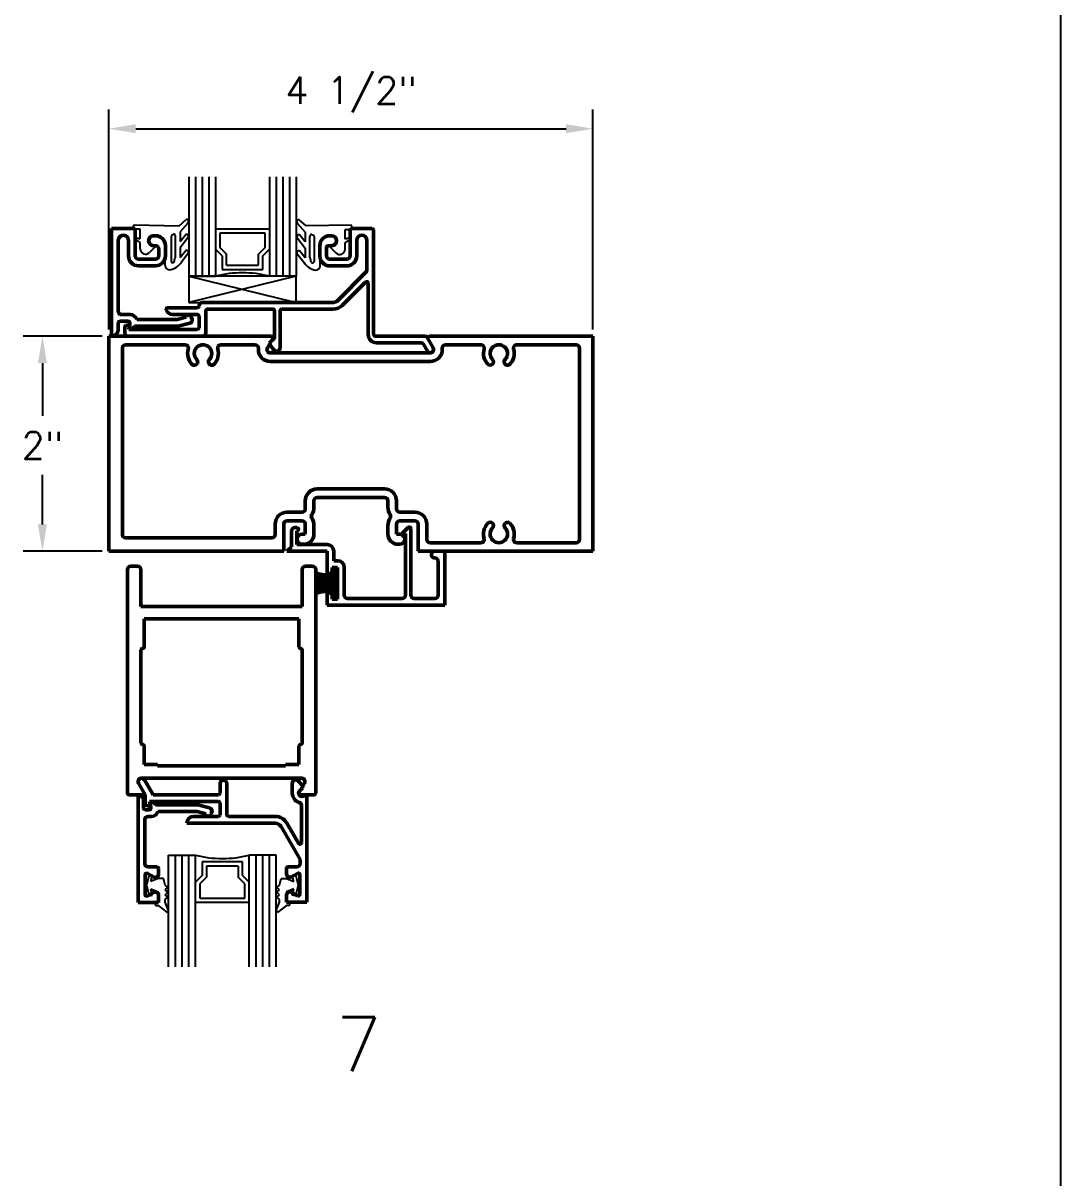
# Model space of a CAD drawing. Header units: inches. Extents: x -1.3 to 32.6, y -0.2 to 43.7.
# Drawn here: x 22.91 to 32.55, y 11.07 to 21.8 of the extents above; entities that cross this region are included whole.
import ezdxf

# ---------------------------------------------------------------- set-up
doc = ezdxf.new("R2010")
doc.units = ezdxf.units.IN
doc.header["$MEASUREMENT"] = 0
for name, color, linetype in [('R-ANNO-DIMS', 3, 'Continuous'), ('R-ANNO-TEXT', 6, 'Continuous'), ('R-SWTS-DET1', 1, 'Continuous'), ('R-SWTS-DET3', 5, 'Continuous'), ('R-SWTS-OTLN', 2, 'Continuous')]:
    doc.layers.add(name, color=color, linetype=linetype)
doc.styles.add('SWTSTEXT', font='romans.shx')
doc.dimstyles.new('SWTSARCH', dxfattribs={"dimtxt": 0.25, "dimasz": 0.25, "dimexe": 0.179688, "dimexo": 0.0625, "dimgap": 0.125, "dimtad": 1, "dimtih": 1, "dimtoh": 1, "dimdec": 4, "dimzin": 4, "dimdsep": 46, "dimlunit": 4, "dimtxsty": 'SWTSTEXT', "dimcen": 0.1875, "dimdle": 0.179688, "dimclrd": 256, "dimclre": 256, "dimclrt": 256, "dimazin": 2, "dimtfac": 1, "dimtdec": 4, "dimtofl": 0, "dimtmove": 0, "dimatfit": 3, "dimfxl": 1, "dimfrac": 2, "dimtolj": 1, "dimtzin": 4, "dimlwd": -1, "dimlwe": -1, "dimarcsym": 0})

# ---------------------------------------------------------------- blocks, each defined once
blk = doc.blocks.new('*D18')
at = {"layer": 'Defpoints', "color": 0, "transparency": 16777216}
for p in [(28.203, 20.818), (23.703, 18.89), (28.203, 18.89)]:
    blk.add_point(p, dxfattribs=at)
at = {"layer": 'R-ANNO-DIMS', "transparency": 16777216}
for p, q in [((23.703, 18.952), (23.703, 20.998)), ((28.203, 18.952), (28.203, 20.998)), ((23.953, 20.818), (27.953, 20.818))]:
    blk.add_line(p, q, dxfattribs=at)
for points in [[(23.953, 20.86), (23.953, 20.776), (23.703, 20.818)], [(27.953, 20.86), (27.953, 20.776), (28.203, 20.818)]]:
    blk.add_solid(points, dxfattribs=at)
at = {"layer": 'R-ANNO-DIMS', "transparency": 16777216, "insert": (25.953, 21.134), "char_height": 0.25, "attachment_point": 5, "style": 'SWTSTEXT'}
blk.add_mtext('\\A1;4 1/2"', dxfattribs=at)
blk = doc.blocks.new('*D19')
at = {"layer": 'Defpoints', "color": 0, "transparency": 16777216}
for p in [(23.085, 18.89), (23.703, 18.89), (23.703, 16.89)]:
    blk.add_point(p, dxfattribs=at)
at = {"layer": 'R-ANNO-DIMS', "transparency": 16777216}
for p, q in [((23.64, 18.89), (22.905, 18.89)), ((23.085, 18.64), (23.085, 18.149)), ((23.085, 17.14), (23.085, 17.602)), ((23.64, 16.89), (22.905, 16.89))]:
    blk.add_line(p, q, dxfattribs=at)
for points in [[(23.043, 18.64), (23.127, 18.64), (23.085, 18.89)], [(23.043, 17.14), (23.127, 17.14), (23.085, 16.89)]]:
    blk.add_solid(points, dxfattribs=at)
at = {"layer": 'R-ANNO-DIMS', "transparency": 16777216, "insert": (23.085, 17.875), "char_height": 0.25, "attachment_point": 5, "style": 'SWTSTEXT'}
blk.add_mtext('\\A1;2"', dxfattribs=at)

msp = doc.modelspace()

# ---------------------------------------------------------------- linework, layer by layer
at = {"layer": 'R-SWTS-DET1'}
for p, q in [((24.4451, 20.37018), (24.4451, 19.44778)), ((24.5076, 20.37018), (24.5076, 19.44778)), ((24.5701, 20.37018), (24.5701, 19.44778)), ((24.6326, 20.37018), (24.6326, 19.44778)), ((24.6951, 20.37018), (24.6951, 19.44778)), ((25.1951, 20.37018), (25.1951, 19.44778)), ((25.2576, 20.37018), (25.2576, 19.44778)), ((25.3201, 20.37018), (25.3201, 19.44778)), ((25.3826, 20.37018), (25.3826, 19.44778)), ((25.4451, 20.37018), (25.4451, 19.44778)), ((24.35629, 19.91665), (24.42021, 19.97299)), ((25.53634, 19.91368), (25.47242, 19.97003)), ((23.93183, 19.88956), (23.93183, 19.91756)), ((23.93783, 19.92356), (24.35629, 19.91665)), ((23.98783, 19.88356), (23.93783, 19.88356)), ((23.99383, 19.79369), (23.99383, 19.87756)), ((24.35629, 19.91665), (24.35629, 19.91665)), ((24.43563, 19.94091), (24.36635, 19.85921)), ((24.36635, 19.85921), (24.36635, 19.76811)), ((25.1951, 19.88578), (24.6951, 19.88578)), ((25.45701, 19.93795), (25.52628, 19.85625)), ((25.9548, 19.9206), (25.53634, 19.91368)), ((25.53634, 19.91368), (25.53634, 19.91368)), ((25.8988, 19.79073), (25.8988, 19.8746)), ((25.9048, 19.8806), (25.9548, 19.8806)), ((25.9608, 19.8866), (25.9608, 19.9146)), ((23.99383, 19.76012), (23.95419, 19.78826)), ((23.9609, 19.80251), (23.99383, 19.79369)), ((23.99383, 19.70127), (23.99383, 19.76012)), ((24.06793, 19.79074), (24.06653, 19.77474)), ((24.14613, 19.82725), (24.10778, 19.82725)), ((24.36635, 19.76811), (24.41582, 19.83196)), ((24.43603, 19.80241), (24.36635, 19.71187)), ((24.7351, 19.84578), (24.7351, 19.71435)), ((25.1551, 19.84578), (24.7351, 19.84578)), ((25.1551, 19.71435), (25.1551, 19.84578)), ((25.4566, 19.79945), (25.52628, 19.70891)), ((25.52628, 19.76515), (25.47681, 19.82899)), ((25.52628, 19.85625), (25.52628, 19.76515)), ((25.74651, 19.82429), (25.78485, 19.82429)), ((25.8247, 19.78777), (25.8261, 19.77177)), ((25.93174, 19.79955), (25.8988, 19.79073)), ((25.8988, 19.75716), (25.93844, 19.7853)), ((25.8988, 19.69831), (25.8988, 19.75716)), ((24.12745, 19.71418), (24.07918, 19.66592)), ((24.10638, 19.73125), (24.12038, 19.73125)), ((24.22613, 19.54725), (24.22613, 19.74725)), ((24.36635, 19.71187), (24.36635, 19.62006)), ((24.36635, 19.62006), (24.41558, 19.6831)), ((24.4373, 19.65462), (24.37805, 19.57902)), ((24.7571, 19.63578), (24.6951, 19.69778)), ((24.7351, 19.71435), (24.7971, 19.65235)), ((24.7971, 19.55078), (24.7971, 19.65235)), ((25.0931, 19.65235), (25.1551, 19.71435)), ((25.0931, 19.55078), (25.0931, 19.65235)), ((25.1331, 19.63578), (25.1951, 19.69778)), ((25.45533, 19.65166), (25.51459, 19.57606)), ((25.52628, 19.6171), (25.47705, 19.68014)), ((25.52628, 19.70891), (25.52628, 19.6171)), ((25.66651, 19.54429), (25.66651, 19.74429)), ((25.76519, 19.71122), (25.81345, 19.66295)), ((25.78625, 19.72829), (25.77226, 19.72829)), ((24.7571, 19.63578), (24.7571, 19.51078)), ((24.7971, 19.55078), (25.0931, 19.55078)), ((25.1331, 19.51078), (25.1331, 19.63578)), ((24.4451, 19.44778), (24.4451, 19.20279)), ((24.4451, 19.44778), (24.6951, 19.44778)), ((25.4451, 19.44778), (24.4451, 19.44778)), ((24.7571, 19.51078), (25.1331, 19.51078)), ((25.4451, 19.44778), (25.1951, 19.44778)), ((25.4451, 19.20279), (25.4451, 19.44778)), ((24.4451, 19.20279), (25.4451, 19.20279)), ((25.79884, 16.72829), (25.79884, 16.45829)), ((25.79884, 16.72829), (25.82884, 16.72829)), ((25.82884, 16.72829), (25.82884, 16.45829)), ((25.79884, 16.59888), (25.62505, 16.59888)), ((25.79884, 16.58888), (25.62505, 16.58888)), ((25.79884, 16.45829), (25.82884, 16.45829)), ((24.25798, 14.06523), (24.50798, 14.06523)), ((24.25798, 13.02827), (24.25798, 14.06523)), ((24.32048, 13.02827), (24.32048, 14.06523)), ((24.38298, 13.02827), (24.38298, 14.06523)), ((24.44548, 13.02827), (24.44548, 14.06523)), ((24.50798, 13.02827), (24.50798, 14.06523)), ((25.00798, 13.02827), (25.00798, 14.06523)), ((25.25798, 14.06523), (25.00798, 14.06523)), ((25.07048, 13.02827), (25.07048, 14.06523)), ((25.13298, 13.02827), (25.13298, 14.06523)), ((25.19548, 13.02827), (25.19548, 14.06523)), ((25.25798, 13.02827), (25.25798, 14.06523)), ((24.56998, 14.00223), (24.56998, 13.87723)), ((24.94598, 14.00223), (24.56998, 14.00223)), ((24.60998, 13.96223), (24.60998, 13.86066)), ((24.90598, 13.96223), (24.60998, 13.96223)), ((24.90598, 13.96223), (24.90598, 13.86066)), ((24.94598, 13.87723), (24.94598, 14.00223)), ((24.0782, 13.8864), (24.05141, 13.7864)), ((24.10815, 13.87837), (24.0782, 13.8864)), ((24.09261, 13.8204), (24.10815, 13.87837)), ((24.16141, 13.8489), (24.09261, 13.8204)), ((24.20966, 13.8489), (24.16141, 13.8489)), ((24.22641, 13.7864), (24.20966, 13.8489)), ((24.56998, 13.87723), (24.50798, 13.81523)), ((24.60998, 13.86066), (24.54798, 13.79866)), ((24.96798, 13.79866), (24.90598, 13.86066)), ((24.94598, 13.87723), (25.00798, 13.81523)), ((25.28872, 13.7864), (25.30547, 13.8489)), ((25.30547, 13.8489), (25.35372, 13.8489)), ((25.35372, 13.8489), (25.42252, 13.8204)), ((25.40698, 13.87837), (25.43693, 13.8864)), ((25.42252, 13.8204), (25.40698, 13.87837)), ((25.43693, 13.8864), (25.46372, 13.7864)), ((24.05141, 13.7864), (24.0782, 13.6864)), ((24.10815, 13.69442), (24.09261, 13.7524)), ((24.09261, 13.7524), (24.16141, 13.7239)), ((24.25141, 13.7644), (24.22641, 13.7864)), ((24.22641, 13.7424), (24.25141, 13.7644)), ((24.25141, 13.7204), (24.22641, 13.7424)), ((24.54798, 13.79866), (24.54798, 13.66723)), ((24.96798, 13.66723), (24.96798, 13.79866)), ((25.26372, 13.7644), (25.28872, 13.7864)), ((25.28872, 13.7424), (25.26372, 13.7644)), ((25.26372, 13.7204), (25.28872, 13.7424)), ((25.42252, 13.7524), (25.35372, 13.7239)), ((25.40698, 13.69442), (25.42252, 13.7524)), ((25.46372, 13.7864), (25.43693, 13.6864)), ((24.0782, 13.6864), (24.10815, 13.69442)), ((24.16141, 13.7239), (24.16141, 13.62753)), ((24.22641, 13.6984), (24.25141, 13.7204)), ((24.25141, 13.6764), (24.22641, 13.6984)), ((24.22641, 13.6544), (24.25141, 13.6764)), ((24.22641, 13.62987), (24.22641, 13.6544)), ((24.54798, 13.66723), (24.96798, 13.66723)), ((25.28872, 13.6984), (25.26372, 13.7204)), ((25.26372, 13.6764), (25.28872, 13.6984)), ((25.28872, 13.6544), (25.26372, 13.6764)), ((25.28872, 13.62987), (25.28872, 13.6544)), ((25.35372, 13.7239), (25.35372, 13.62753)), ((25.43693, 13.6864), (25.40698, 13.69442)), ((24.13041, 13.61303), (24.13041, 13.61153)), ((24.16141, 13.62753), (24.14491, 13.62753)), ((24.14541, 13.59653), (24.16141, 13.59653)), ((24.16141, 13.59653), (24.24147, 13.53731)), ((24.25807, 13.55003), (24.22641, 13.62987)), ((24.50798, 13.62723), (25.00798, 13.62723)), ((25.25706, 13.55003), (25.28872, 13.62987)), ((25.35372, 13.59653), (25.27366, 13.53731)), ((25.35372, 13.62753), (25.37022, 13.62753)), ((25.36972, 13.59653), (25.35372, 13.59653)), ((25.38472, 13.61303), (25.38472, 13.61153))]:
    msp.add_line(p, q, dxfattribs=at)
at = {"layer": 'R-SWTS-DET1', "lineweight": 50}
for p, q in [((23.72796, 18.88979), (23.72796, 19.88979)), ((23.72796, 19.88979), (23.94696, 19.88979)), ((23.94696, 19.88979), (23.94696, 19.63679)), ((25.94476, 19.87479), (25.94476, 19.63679)), ((26.03776, 19.88979), (25.95976, 19.88979)), ((26.14876, 19.88979), (26.03776, 19.88979)), ((26.16376, 18.90479), (26.16376, 19.87479)), ((23.78996, 19.78029), (23.78996, 19.12079)), ((23.88496, 19.63679), (23.88496, 19.78029)), ((24.11846, 19.82379), (24.13496, 19.82379)), ((25.77326, 19.82379), (25.75676, 19.82379)), ((26.00676, 19.63579), (26.00676, 19.78029)), ((26.10176, 19.78029), (26.10176, 19.50593)), ((24.13496, 19.73079), (24.11846, 19.73079)), ((24.16596, 19.63679), (24.16596, 19.69979)), ((24.22796, 19.73079), (24.22796, 19.63679)), ((25.66376, 19.73079), (25.66376, 19.63579)), ((25.72576, 19.63679), (25.72576, 19.71579)), ((25.74076, 19.73079), (25.77326, 19.73079)), ((23.97796, 19.60579), (24.13496, 19.60579)), ((24.13496, 19.54379), (23.97796, 19.54379)), ((25.91376, 19.60579), (25.75676, 19.60579)), ((25.75676, 19.54279), (25.91376, 19.54279)), ((26.09268, 19.48401), (25.82976, 19.2211)), ((25.87361, 19.17726), (26.08815, 19.39181)), ((26.11376, 19.3812), (26.11376, 18.90479)), ((24.52576, 19.15379), (24.25026, 19.15379)), ((24.54076, 19.17179), (24.54076, 19.16879)), ((25.78557, 19.20279), (24.57176, 19.20279)), ((24.60276, 18.92079), (24.60276, 19.12479)), ((24.61876, 19.14079), (25.22866, 19.14079)), ((25.24366, 19.12579), (25.24366, 18.87678)), ((25.29366, 18.78079), (25.29366, 19.12579)), ((25.30866, 19.14079), (25.78584, 19.14079)), ((25.78584, 19.14079), (25.78557, 19.14079)), ((23.78996, 19.01279), (23.78996, 18.95179)), ((23.88348, 19.02779), (23.80496, 19.02779)), ((23.82096, 19.08979), (23.90136, 19.08979)), ((23.88796, 18.95179), (23.89826, 19.01019)), ((23.96126, 19.04379), (24.3388, 19.04379)), ((24.29476, 19.09179), (24.52476, 19.09179)), ((24.3388, 19.04379), (24.41962, 19.06545)), ((24.45495, 19.01073), (24.34696, 18.98179)), ((24.54076, 19.07579), (24.54076, 18.96779)), ((23.85006, 18.97398), (23.85006, 18.92079)), ((23.89606, 18.99779), (23.86118, 18.98847)), ((23.88796, 18.95179), (23.89606, 18.99779)), ((24.52476, 18.95179), (23.88796, 18.95179)), ((24.34696, 18.98179), (23.94107, 18.98179)), ((23.70287, 16.88979), (23.70287, 18.88979)), ((23.70287, 18.88979), (25.21337, 18.88979)), ((23.72796, 18.88979), (23.72796, 18.88979)), ((24.41127, 18.80979), (23.85887, 18.80979)), ((23.88106, 18.88979), (24.57176, 18.88979)), ((25.06107, 18.80979), (24.74457, 18.80979)), ((25.22637, 18.86729), (25.17617, 18.78029)), ((25.23831, 18.8653), (25.19366, 18.82779)), ((26.6457, 18.88979), (26.17876, 18.88979)), ((26.19076, 18.82779), (26.60987, 18.82779)), ((26.62287, 18.82029), (26.66326, 18.75029)), ((26.71696, 18.78129), (26.65869, 18.88229)), ((26.71767, 18.78029), (26.66737, 18.86729)), ((26.68037, 18.88979), (28.20287, 18.88979)), ((27.16127, 18.80979), (26.83277, 18.80979)), ((28.04687, 18.80979), (27.49457, 18.80979)), ((28.20287, 18.88979), (28.20287, 16.88979)), ((23.82787, 18.77879), (23.82787, 17.04579)), ((25.09207, 18.76479), (25.09207, 18.77879)), ((25.20307, 18.73379), (26.69077, 18.73379)), ((26.80177, 18.77879), (26.80177, 18.76479)), ((28.07787, 17.00079), (28.07787, 18.77879)), ((26.69077, 18.65379), (25.20307, 18.65379)), ((25.63987, 17.46979), (26.26587, 17.46979)), ((26.26587, 17.38979), (25.63987, 17.38979)), ((25.52887, 17.28479), (25.52887, 17.35879)), ((25.60887, 17.35879), (25.60887, 17.29879)), ((25.60887, 17.35879), (25.60887, 17.35879)), ((26.29687, 17.29879), (26.29687, 17.35879)), ((26.37687, 17.35879), (26.37687, 17.28479)), ((25.35887, 17.25379), (25.49787, 17.25379)), ((26.40787, 17.25379), (26.54687, 17.25379)), ((25.24787, 17.04579), (25.24787, 17.14279)), ((25.32787, 17.14279), (25.32787, 16.88979)), ((25.49787, 17.17379), (25.35887, 17.17379)), ((25.40034, 16.93279), (25.40034, 17.07879)), ((25.43134, 17.10979), (25.45034, 17.10979)), ((25.45034, 17.07979), (25.45034, 16.95179)), ((25.52887, 17.04879), (25.52887, 17.14279)), ((25.60887, 17.12879), (25.60887, 17.04879)), ((26.29687, 17.04879), (26.29687, 17.12879)), ((26.37687, 17.14279), (26.37687, 17.04879)), ((26.54687, 17.17379), (26.40787, 17.17379)), ((26.42934, 17.05479), (26.48499, 17.11044)), ((26.51034, 17.09994), (26.51034, 16.48279)), ((26.57787, 16.88979), (26.57787, 17.14279)), ((26.65787, 17.14279), (26.65787, 17.00079)), ((23.85887, 17.01479), (25.21687, 17.01479)), ((25.45287, 17.00179), (25.45287, 17.00279)), ((25.49887, 17.04879), (25.52887, 17.04879)), ((26.37687, 17.04879), (26.40687, 17.04879)), ((26.46034, 17.05479), (26.42934, 17.05479)), ((26.45287, 17.00279), (26.45287, 17.00179)), ((26.46034, 16.48279), (26.46034, 17.05479)), ((26.68887, 16.96979), (27.16127, 16.96979)), ((26.68887, 16.96979), (26.68887, 16.96979)), ((27.49457, 16.96979), (28.04687, 16.96979)), ((25.32787, 16.88979), (23.70287, 16.88979)), ((25.35734, 16.88979), (25.40034, 16.93279)), ((25.73184, 16.88979), (25.35734, 16.88979)), ((25.45034, 16.95179), (25.73184, 16.95179)), ((25.51587, 16.95579), (25.49887, 16.95579)), ((25.73184, 16.68279), (25.73184, 16.88979)), ((25.79384, 16.88979), (25.79384, 16.80279)), ((26.40687, 16.95579), (26.38987, 16.95579)), ((28.20287, 16.88979), (26.57787, 16.88979)), ((26.73159, 16.88979), (26.82559, 16.88979)), ((26.82559, 16.88979), (26.82559, 16.38979)), ((23.96905, 16.75123), (23.90605, 16.75123)), ((25.59405, 16.75123), (25.53105, 16.75123)), ((25.79384, 16.80279), (25.82884, 16.80279)), ((26.76359, 16.48279), (26.76359, 16.79679)), ((23.87505, 16.72023), (23.87505, 14.64123)), ((24.00005, 16.37623), (24.00005, 16.72023)), ((25.50005, 16.72023), (25.50005, 16.37623)), ((25.62505, 14.64123), (25.62505, 16.72023)), ((25.75584, 16.68279), (25.73184, 16.68279)), ((25.82884, 16.74079), (25.77884, 16.74079)), ((25.77884, 16.74079), (25.77884, 16.70579)), ((25.82884, 16.44579), (25.82884, 16.74079)), ((25.89084, 16.74079), (25.89084, 16.48279)), ((25.73184, 16.38979), (25.73184, 16.50279)), ((25.73184, 16.50279), (25.75584, 16.50279)), ((25.77884, 16.47979), (25.77884, 16.44579)), ((25.77884, 16.44579), (25.82884, 16.44579)), ((25.92184, 16.45179), (26.42934, 16.45179)), ((26.54134, 16.45179), (26.73259, 16.45179)), ((24.75005, 16.37623), (24.00005, 16.37623)), ((25.50005, 16.37623), (24.75005, 16.37623)), ((26.82559, 16.38979), (25.73184, 16.38979)), ((24.75005, 16.26123), (24.03105, 16.26123)), ((24.03105, 16.26123), (24.03105, 16.00123)), ((25.46905, 16.26123), (24.75005, 16.26123)), ((25.46905, 16.00123), (25.46905, 16.26123)), ((24.00005, 15.97123), (24.00005, 15.10923)), ((25.50005, 15.10923), (25.50005, 15.97123)), ((24.03105, 15.07923), (24.03105, 14.90723)), ((25.46905, 14.90723), (25.46905, 15.07923)), ((24.03105, 14.90723), (24.15605, 14.90723)), ((24.15605, 14.90723), (24.15605, 14.89723)), ((24.15605, 14.89723), (24.75005, 14.89723)), ((24.75005, 14.89723), (25.34405, 14.89723)), ((25.34405, 14.89723), (25.34405, 14.90723)), ((25.34405, 14.90723), (25.46905, 14.90723)), ((24.02907, 14.64869), (23.97881, 14.73573)), ((23.97881, 14.73573), (24.04146, 14.62723)), ((24.00566, 14.78223), (24.75005, 14.78223)), ((24.11305, 14.62723), (24.03251, 14.76673)), ((24.73616, 14.73125), (24.73616, 14.64323)), ((24.75005, 14.78223), (25.49445, 14.78223)), ((24.79816, 14.44123), (24.79816, 14.73123)), ((25.40716, 14.7363), (25.40716, 14.64223)), ((25.52129, 14.73573), (25.47104, 14.64869)), ((23.89005, 14.62623), (24.01605, 14.62623)), ((23.97379, 13.6257), (23.97379, 14.6257)), ((24.04146, 14.62723), (24.04146, 14.53156)), ((24.72016, 14.62723), (24.11305, 14.62723)), ((25.47816, 14.66672), (25.50716, 14.68923)), ((25.48405, 14.62623), (25.61005, 14.62623)), ((25.54316, 14.62723), (25.50867, 14.61344)), ((25.54316, 13.62723), (25.54316, 14.62723)), ((24.02379, 14.5757), (24.02379, 14.5027)), ((24.04146, 14.53156), (24.08746, 14.51923)), ((24.08746, 14.51923), (24.07935, 14.56523)), ((24.07935, 14.56523), (24.72016, 14.56523)), ((24.09409, 14.50531), (24.08379, 14.5637)), ((24.13579, 14.5337), (24.53079, 14.5337)), ((24.53079, 14.5337), (24.63882, 14.50476)), ((24.73616, 14.54923), (24.73616, 14.44123)), ((25.49316, 14.5264), (25.49316, 14.18321)), ((24.03579, 14.3947), (24.03579, 13.9877)), ((24.03879, 14.4877), (24.07932, 14.4877)), ((24.09719, 14.4257), (24.06679, 14.4257)), ((24.52263, 14.4717), (24.15709, 14.4717)), ((24.72016, 14.42523), (24.49016, 14.42523)), ((24.60345, 14.45005), (24.52263, 14.4717)), ((25.24894, 14.42523), (24.81416, 14.42523)), ((24.42816, 14.36323), (24.76751, 14.36323)), ((24.76751, 14.36323), (25.24952, 14.36323)), ((25.30321, 14.33223), (25.48116, 14.02401)), ((25.46517, 14.17571), (25.35719, 14.36273)), ((24.06679, 13.9567), (24.14879, 13.9567)), ((25.45016, 13.95823), (25.36816, 13.95823)), ((25.48116, 14.02401), (25.48116, 13.98923)), ((24.03879, 13.8822), (24.03879, 13.70021)), ((24.11729, 13.86286), (24.06129, 13.89519)), ((24.16379, 13.9417), (24.16379, 13.8897)), ((25.35316, 13.94323), (25.35316, 13.89123)), ((25.39966, 13.86438), (25.45566, 13.89671)), ((25.47816, 13.88372), (25.47816, 13.70173)), ((24.06129, 13.68722), (24.11712, 13.71945)), ((24.16379, 13.6927), (24.16379, 13.6257)), ((25.35316, 13.69423), (25.35316, 13.62723)), ((25.45566, 13.68874), (25.39966, 13.72108)), ((24.16379, 13.6257), (23.97379, 13.6257)), ((25.35316, 13.62723), (25.54316, 13.62723))]:
    msp.add_line(p, q, dxfattribs=at)
at = {"layer": 'R-SWTS-DET1', "lineweight": 25}
for p, q in [((24.28298, 19.81749), (24.28298, 19.58725)), ((24.30374, 19.83729), (24.29581, 19.83233)), ((24.3209, 19.62117), (24.3209, 19.82245)), ((25.57173, 19.61821), (25.57173, 19.81949)), ((25.5889, 19.83433), (25.59682, 19.82937)), ((25.60965, 19.81453), (25.60965, 19.58429)), ((24.30859, 19.57664), (24.31651, 19.61056)), ((25.58405, 19.57368), (25.57612, 19.6076))]:
    msp.add_line(p, q, dxfattribs=at)
at = {"layer": 'R-SWTS-DET1'}
for centre, radius, start, end in [((24.42598, 19.95602), 0.01792, 302.542999, 108.791182), ((25.46665, 19.95306), 0.01792, 71.208818, 237.457001), ((23.93783, 19.91756), 0.006, 90, 180), ((23.93783, 19.88956), 0.006, 180, 270), ((23.98783, 19.87756), 0.006, 0, 90), ((25.9048, 19.8746), 0.006, 90, 180), ((25.9548, 19.9146), 0.006, 0, 90), ((25.9548, 19.8866), 0.006, 270, 360), ((23.95883, 19.79479), 0.008, 75, 234.626116), ((24.10638, 19.77125), 0.04, 175, 270), ((24.10778, 19.78725), 0.04, 90, 175), ((24.14613, 19.74725), 0.08, 360, 90), ((24.42515, 19.81665), 0.01792, 307.397717, 121.343307), ((25.46749, 19.81369), 0.01792, 58.656693, 232.602283), ((25.74651, 19.74429), 0.08, 90, 180), ((25.78485, 19.78429), 0.04, 5, 90), ((25.78625, 19.76829), 0.04, 270, 5), ((25.93381, 19.79182), 0.008, 305.373884, 105), ((24.04383, 19.70127), 0.05, 180, 315), ((24.12038, 19.72125), 0.01, 315, 90), ((24.42584, 19.66841), 0.01792, 309.737152, 124.911983), ((25.46679, 19.66544), 0.01792, 55.088017, 230.262848), ((25.77226, 19.71829), 0.01, 90, 225), ((25.8488, 19.69831), 0.05, 225, 360), ((24.26613, 19.54725), 0.04, 180, 270), ((24.24683, 19.66049), 0.15445, 277.176934, 328.164547), ((25.6458, 19.65753), 0.15445, 211.835453, 262.823066), ((25.62651, 19.54429), 0.04, 270, 360), ((24.9451, 18.44949), 1.02912, 75.940666, 104.059334), ((25.74302, 17.0416), 0.36131, 250.943484, 278.887488), ((25.74301, 17.04156), 0.37127, 251.475372, 278.648911), ((25.7419, 17.21463), 0.5565, 257.879489, 275.87289), ((25.74189, 17.21458), 0.56646, 258.096432, 275.7701), ((25.73596, 17.40573), 0.77017, 261.720364, 274.683166), ((25.73596, 17.40568), 0.78012, 261.827122, 274.623762), ((25.73291, 18.19173), 1.57841, 266.081774, 272.394051), ((25.73214, 14.95572), 1.61872, 87.638169, 93.793051), ((25.73523, 15.76252), 0.79968, 85.437661, 97.919451), ((25.73523, 15.76255), 0.78965, 85.379286, 98.020441), ((25.74125, 15.95924), 0.58039, 84.30529, 101.549129), ((25.74125, 15.95926), 0.57036, 84.204331, 101.754555), ((25.7424, 16.13752), 0.37995, 81.456684, 107.989808), ((25.74239, 16.13755), 0.36992, 81.222262, 108.493587), ((24.75798, 15.06352), 1.02912, 255.940666, 284.059334), ((24.14562, 13.61203), 0.01551, 92.624606, 269.223484), ((24.24323, 13.55221), 0.015, 263.284817, 351.663055), ((25.2719, 13.55221), 0.015, 188.336945, 276.715183), ((25.36981, 13.61203), 0.0155, 269.67892, 88.47299)]:
    msp.add_arc(centre, radius, start, end, dxfattribs=at)
at = {"layer": 'R-SWTS-DET1', "lineweight": 50}
for centre, radius, start, end in [((25.95976, 19.87479), 0.015, 90, 180), ((26.14876, 19.87479), 0.015, 360, 90), ((23.83746, 19.78029), 0.0475, 359.999837, 180.000163), ((24.11846, 19.77729), 0.0465, 90.000246, 269.999754), ((24.13496, 19.73079), 0.093, 0.000421, 89.999826), ((25.7568, 19.73076), 0.09304, 90.022954, 179.977046), ((25.77326, 19.77729), 0.0465, 270, 90), ((26.05426, 19.78029), 0.0475, 0, 180), ((24.13496, 19.69979), 0.031, 360, 90), ((25.74076, 19.71579), 0.015, 90, 180), ((23.97796, 19.6368), 0.093, 180.000421, 269.999826), ((23.97796, 19.63679), 0.031, 180, 270), ((24.13496, 19.63679), 0.031, 270, 0), ((24.13496, 19.6368), 0.093, 270.000174, 359.999579), ((25.75697, 19.636), 0.09321, 180.128223, 269.871777), ((25.75683, 19.63686), 0.03107, 180.128223, 269.871777), ((25.91369, 19.63686), 0.03107, 270.128223, 359.871777), ((25.91372, 19.63583), 0.09304, 270.022954, 359.977046), ((26.07076, 19.50593), 0.031, 315, 360), ((26.09876, 19.3812), 0.015, 0, 135), ((25.78557, 19.26529), 0.0625, 270, 315), ((23.82096, 19.12079), 0.031, 180.000572, 269.999502), ((24.25026, 19.13879), 0.015, 90, 198.732875), ((24.2949, 19.15393), 0.06214, 198.732875, 269.871777), ((24.52576, 19.16879), 0.015, 270, 0), ((24.57176, 19.17179), 0.031, 90, 180), ((24.61864, 19.12492), 0.01588, 89.555647, 180.444353), ((25.22866, 19.12579), 0.015, 360, 90), ((25.30866, 19.12579), 0.015, 90, 180), ((25.78557, 19.26529), 0.1245, 270, 315), ((23.80496, 19.0128), 0.015, 89.998352, 180.003978), ((23.88348, 19.01279), 0.015, 350.000074, 90), ((23.90136, 19.0278), 0.062, 14.952712, 90.001213), ((24.43894, 19.07063), 0.02, 356.180326, 195.001298), ((24.44696, 19.04068), 0.031, 284.942454, 67.362875), ((24.52488, 19.07592), 0.01588, 359.555647, 90.444353), ((23.72796, 18.95179), 0.062, 270.000202, 359.999578), ((23.86506, 18.97398), 0.015, 104.970172, 180), ((23.88106, 18.92079), 0.031, 180, 270), ((23.88796, 19.0138), 0.06201, 270.002122, 328.922357), ((24.52471, 18.96784), 0.01605, 270.167705, 359.832295), ((24.57176, 18.92079), 0.031, 270, 0), ((26.19076, 18.90479), 0.077, 180, 270), ((26.17876, 18.90479), 0.015, 180, 270), ((23.72796, 18.88979), 0.0000000307, 195.817757, 270.000258), ((23.85894, 18.77872), 0.03107, 90.128223, 179.871777), ((24.41114, 18.7787), 0.0311, 343.551279, 89.773832), ((24.57792, 18.72879), 0.08101, 316.079274, 223.920726), ((24.74453, 18.77882), 0.03098, 89.930853, 196.744036), ((25.061, 18.77872), 0.03107, 0.128223, 89.871777), ((25.35884, 18.8902), 0.17658, 200.697871, 228.726334), ((25.21338, 18.87479), 0.015, 330.000007, 90.036728), ((25.22866, 18.87678), 0.015, 310.030259, 0), ((26.60987, 18.81279), 0.015, 29.987565, 90), ((26.6457, 18.87479), 0.015, 29.983163, 90), ((26.68036, 18.87479), 0.015, 89.963272, 209.999993), ((26.83284, 18.77872), 0.03107, 90.128223, 179.871777), ((27.16114, 18.7787), 0.0311, 343.551279, 89.773832), ((27.32792, 18.72879), 0.08101, 316.079274, 223.920726), ((27.49453, 18.77882), 0.03098, 89.930853, 196.744036), ((28.0468, 18.77872), 0.03107, 0.128223, 89.871777), ((24.57764, 18.72867), 0.14275, 163.216319, 223.951162), ((24.57778, 18.72885), 0.1431, 316.086902, 16.668459), ((25.20303, 18.76476), 0.11096, 179.980356, 270.019644), ((25.20301, 18.76479), 0.031, 150.000049, 270.098253), ((25.26272, 18.78079), 0.03094, 228.844224, 0.010022), ((26.69008, 18.76584), 0.031, 210.097354, 29.896709), ((26.69082, 18.76479), 0.031, 269.901747, 29.999951), ((26.69081, 18.76476), 0.11096, 269.980356, 0.019644), ((27.32764, 18.72867), 0.14275, 163.216319, 223.951162), ((27.32778, 18.72885), 0.1431, 316.086902, 16.668459), ((24.49723, 18.65108), 0.03101, 223.854857, 43.924148), ((24.6585, 18.65103), 0.03098, 135.870814, 316.22195), ((27.24718, 18.65113), 0.03101, 223.977352, 43.801653), ((27.4085, 18.65103), 0.03098, 135.870814, 316.22195), ((25.63983, 17.35883), 0.11096, 89.980356, 180.019644), ((25.63994, 17.35872), 0.03107, 90.128223, 179.871777), ((26.26591, 17.35883), 0.11096, 359.980356, 90.019644), ((26.2658, 17.35872), 0.03107, 0.128223, 89.871777), ((25.4978, 17.28486), 0.03107, 270.128223, 359.871777), ((25.48511, 17.29846), 0.12375, 326.800632, 0.156273), ((26.42285, 17.29912), 0.12598, 180.146673, 212.896422), ((26.40794, 17.28486), 0.03107, 180.128223, 269.871777), ((25.35883, 17.14283), 0.11096, 89.980356, 180.019644), ((25.61473, 17.21379), 0.03106, 147.037456, 212.962544), ((25.48511, 17.12913), 0.12375, 359.843727, 33.199368), ((26.42285, 17.12847), 0.12598, 147.103578, 179.853327), ((26.29101, 17.21379), 0.03106, 327.037456, 32.962544), ((26.54691, 17.14283), 0.11096, 359.980356, 90.019644), ((25.35894, 17.14272), 0.03107, 90.128223, 179.871777), ((25.43134, 17.07879), 0.031, 90, 180), ((25.45034, 17.09479), 0.015, 270, 90), ((25.4978, 17.14272), 0.03107, 0.128223, 89.871777), ((26.40794, 17.14272), 0.03107, 90.128223, 179.871777), ((26.49549, 17.09994), 0.01485, 360, 135), ((26.5468, 17.14272), 0.03107, 0.128223, 89.871777), ((27.32747, 17.05096), 0.14261, 136.014109, 196.81841), ((27.24717, 17.12845), 0.03101, 316.235523, 135.985472), ((27.32792, 17.0508), 0.08101, 136.079274, 43.920726), ((27.40852, 17.12855), 0.03098, 43.815727, 224.09151), ((27.32794, 17.05078), 0.14296, 343.29671, 43.947929), ((23.85894, 17.04586), 0.03107, 180.128223, 269.871777), ((25.2168, 17.04586), 0.03107, 270.128223, 359.871777), ((25.49913, 17.00229), 0.0465, 90.322256, 269.677744), ((25.51583, 17.04883), 0.09304, 270.022954, 359.977046), ((26.39008, 17.049), 0.09321, 180.128223, 269.871777), ((26.40671, 17.00229), 0.0465, 270.197599, 89.802401), ((26.68894, 17.00086), 0.03107, 180.128223, 269.871777), ((27.16114, 17.00089), 0.0311, 270.226168, 16.448721), ((27.49453, 17.00077), 0.03098, 163.255964, 270.069147), ((28.0468, 17.00086), 0.03107, 270.128223, 359.871777), ((25.73184, 16.88979), 0.062, 0, 90), ((26.73159, 16.85879), 0.031, 90, 269.998152), ((23.90605, 16.72023), 0.031, 90, 180), ((23.96905, 16.72023), 0.031, 0, 90), ((25.53105, 16.72023), 0.031, 90, 180), ((25.59405, 16.72023), 0.031, 0, 90), ((25.82884, 16.74079), 0.062, 0, 90), ((26.73257, 16.79678), 0.03102, 0.017488, 91.804968), ((25.75584, 16.70579), 0.023, 270, 360), ((25.75584, 16.47979), 0.023, 0, 90), ((25.92184, 16.48279), 0.031, 180, 270), ((26.42934, 16.48279), 0.031, 270, 360), ((26.54134, 16.48279), 0.031, 180, 270), ((26.73259, 16.48279), 0.031, 270, 360), ((24.01605, 16.00123), 0.015, 270, 0), ((25.48405, 16.00123), 0.015, 180, 270), ((24.01511, 15.97121), 0.01505, 86.385337, 179.919442), ((25.485, 15.97121), 0.01505, 0.080558, 93.614663), ((24.01505, 15.10923), 0.015, 180, 270), ((24.016, 15.07921), 0.01505, 0.085392, 93.602443), ((25.48405, 15.07923), 0.015, 90, 180), ((25.485, 15.10925), 0.01505, 266.394983, 359.917182), ((24.00566, 14.75123), 0.031, 90, 210.000728), ((24.00566, 14.75123), 0.031, 30.00001, 210.00001), ((24.76716, 14.73123), 0.031, 0.000634, 179.964231), ((25.43809, 14.7363), 0.03093, 48.749669, 179.999977), ((25.34244, 14.62723), 0.176, 20.626281, 48.749974), ((25.49445, 14.75123), 0.031, 330.000196, 90), ((23.89005, 14.64123), 0.015, 180, 270), ((23.97379, 14.5757), 0.05, 359.999977, 90), ((24.01605, 14.64123), 0.015, 270, 29.824478), ((24.72016, 14.64323), 0.016, 270, 0), ((25.49716, 14.64223), 0.09, 179.999936, 253.186559), ((25.49716, 14.64223), 0.031, 127.812074, 291.78451), ((25.48405, 14.64123), 0.015, 150.175522, 270), ((25.61005, 14.64123), 0.015, 270, 0), ((24.03879, 14.5027), 0.015, 180, 270), ((24.07932, 14.5027), 0.015, 270.000114, 9.999876), ((24.08194, 14.50042), 0.06331, 31.716107, 88.319815), ((24.6308, 14.47482), 0.031, 292.633206, 75.006401), ((24.72016, 14.54923), 0.016, 360, 90), ((25.46216, 14.5264), 0.031, 0, 73.186559), ((24.06679, 14.3947), 0.031, 89.999976, 179.999968), ((24.0972, 14.48769), 0.06199, 269.997421, 345.050672), ((24.49016, 14.36323), 0.062, 90, 180), ((24.62277, 14.44487), 0.02, 165.001117, 3.834108), ((24.72016, 14.44123), 0.016, 270, 0), ((24.81416, 14.44123), 0.016, 180, 270), ((25.24894, 14.30023), 0.125, 29.99985, 90.00007), ((25.24952, 14.30123), 0.062, 30.000733, 89.99966), ((25.47816, 14.18321), 0.015, 210.000096, 360), ((24.06679, 13.9877), 0.031, 180, 270.000018), ((24.14879, 13.9417), 0.015, 0, 90), ((25.36816, 13.94323), 0.015, 90, 180), ((25.45016, 13.98923), 0.031, 270, 0), ((24.05379, 13.8822), 0.015, 59.999746, 180), ((24.13279, 13.8897), 0.031, 239.997444, 360), ((25.38416, 13.89123), 0.031, 180, 299.999988), ((25.46316, 13.88372), 0.015, 0, 119.999988), ((24.05379, 13.70021), 0.015, 180, 300.000188), ((24.13279, 13.6927), 0.031, 0, 120.359849), ((24.16379, 13.6927), 0.00000000584, 180, 0), ((25.38416, 13.69423), 0.031, 59.999705, 180), ((25.46316, 13.70173), 0.015, 239.999705, 360)]:
    msp.add_arc(centre, radius, start, end, dxfattribs=at)
at = {"layer": 'R-SWTS-DET1', "lineweight": 25}
for centre, start, end in [((24.29798, 19.81749), 98.316426, 180), ((24.3059, 19.82245), 360, 98.316426), ((25.58673, 19.81949), 81.683574, 180), ((25.59465, 19.81453), 360, 81.683574), ((24.29798, 19.58725), 180, 315), ((24.3059, 19.62117), 315, 0), ((25.58673, 19.61821), 180, 225), ((25.59465, 19.58429), 225, 360)]:
    msp.add_arc(centre, 0.015, start, end, dxfattribs=at)
at = {"layer": 'R-SWTS-DET3'}
for p, q in [((25.4451, 19.44778), (24.4451, 19.20279)), ((24.4451, 19.44778), (25.4451, 19.20279))]:
    msp.add_line(p, q, dxfattribs=at)
at = {"layer": 'R-SWTS-OTLN'}
msp.add_line((32.5527, -0.15797), (32.5527, 43.71803), dxfattribs=at)

# ---------------------------------------------------------------- texts
at = {"layer": 'R-ANNO-TEXT', "style": 'SWTSTEXT'}
msp.add_text('7', height=0.5, dxfattribs=at).set_placement((25.81003, 12.059, 24.84277))

# ---------------------------------------------------------------- dimensions: what is measured, and where the dimension line sits
at = {"layer": 'R-ANNO-DIMS'}
dim = msp.add_linear_dim(base=(28.20287, 20.8181), p1=(23.70287, 18.88979), p2=(28.20287, 18.88979), dimstyle='SWTSARCH', dxfattribs=at)
dim.commit()
dim.dimension.update_dxf_attribs({"geometry": '*D18', "text_midpoint": (25.95287, 20.8181), "dimtype": 160})
dim = msp.add_linear_dim(base=(23.08485, 18.88979), p1=(23.70287, 16.88979), p2=(23.70287, 18.88979), angle=90, dimstyle='SWTSARCH', dxfattribs=at)
dim.commit()
dim.dimension.update_dxf_attribs({"geometry": '*D19', "text_midpoint": (23.08485, 17.87535), "dimtype": 160})

doc.saveas('drawing.dxf')
